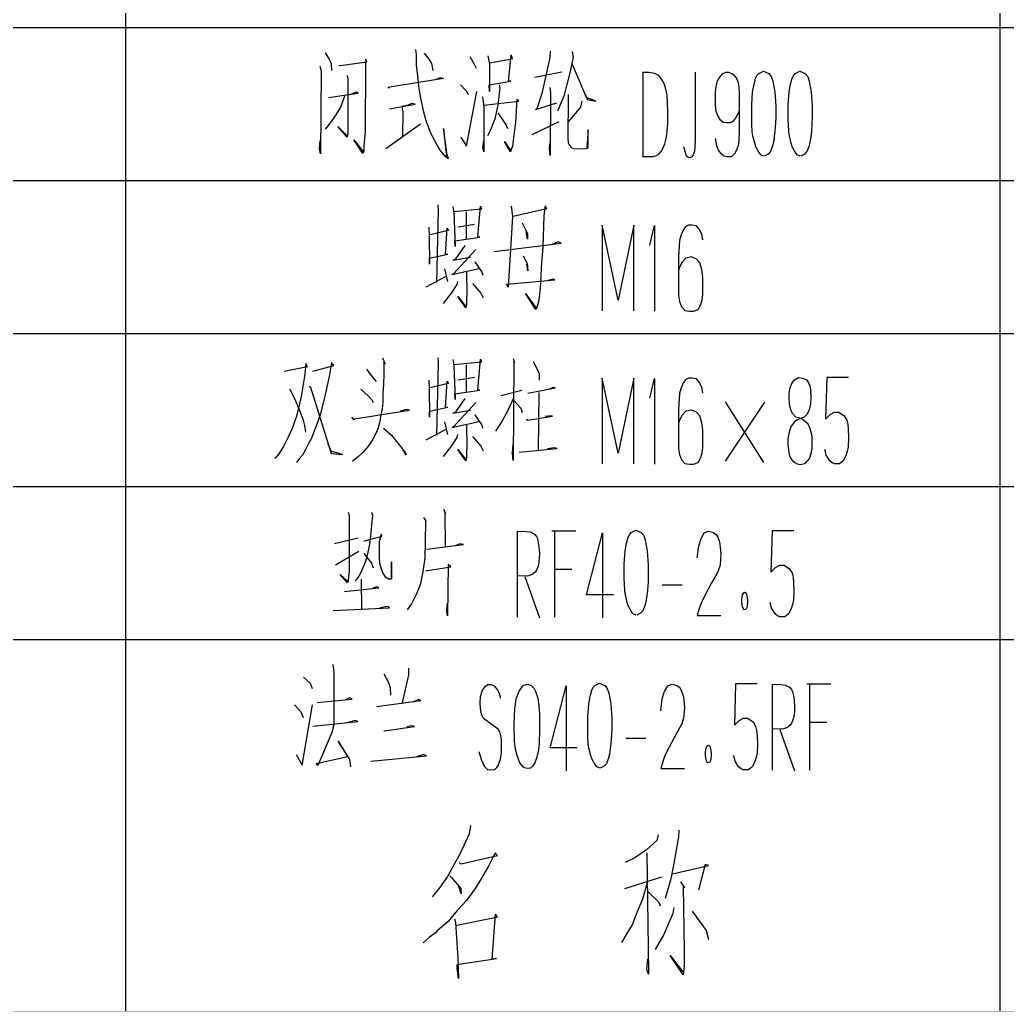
# Model space of a CAD drawing. Extents: x 0 to 8410, y 0 to 11890.
# Drawn here: x 6961.6 to 7413.1, y 700 to 1153.5 of the extents above; entities that cross this region are included whole.
import ezdxf

# ---------------------------------------------------------------- set-up
doc = ezdxf.new("R2010")
doc.units = 0
doc.header["$MEASUREMENT"] = 0
doc.layers.add('6', color=7, linetype='Continuous')
doc.layers.add('9', color=7, linetype='Continuous')

# ---------------------------------------------------------------- blocks, each defined once
blk = doc.blocks.new('BLKENT878')
at = {"layer": '9', "color": 2, "linetype": 'Continuous'}
for p, q in [((7104.74, 858.627), (7105.13, 855.098)), ((7091.27, 852.745), (7094.41, 850)), ((7105.13, 855.098), (7105.13, 830.98)), ((7128.01, 854.314), (7130.1, 850.392)), ((7139.25, 853.922), (7136.5, 840.98)), ((7139.25, 856.863), (7139.25, 853.922)), ((7094.41, 850), (7095.33, 847.647)), ((7130.1, 850.392), (7131.01, 847.843)), ((7173.23, 846.8), (7174.54, 848.6)), ((7174.54, 848.6), (7175.59, 849.4)), ((7175.59, 849.4), (7177.16, 849.4)), ((7177.16, 849.4), (7178.46, 848.8)), ((7178.46, 848.8), (7179.12, 848)), ((7189.9, 846.4), (7191.8, 849)), ((7191.8, 849), (7193.56, 849.6)), ((7193.56, 849.6), (7195.2, 849.2)), ((7195.2, 849.2), (7196.57, 847.8)), ((7204.09, 820.4), (7211.41, 848.8)), ((7211.41, 848.8), (7211.41, 810)), ((7223.1, 846.8), (7223.82, 848.2)), ((7223.82, 848.2), (7224.48, 849)), ((7224.48, 849), (7226.7, 850)), ((7226.7, 850), (7229.05, 849)), ((7229.05, 849), (7230.23, 847.6)), ((7256.44, 846.2), (7257.94, 848.8)), ((7257.94, 848.8), (7259.84, 849.6)), ((7259.84, 849.6), (7262.06, 849)), ((7262.06, 849), (7263.24, 848.2)), ((7263.24, 848.2), (7264.09, 846.8)), ((7288.92, 849.8), (7288.4, 830.8)), ((7298.86, 849.8), (7288.92, 849.8)), ((7305.85, 810.2), (7305.85, 849.6)), ((7305.85, 849.6), (7309.9, 849.4)), ((7309.9, 849.4), (7311.67, 849.2)), ((7311.67, 849.2), (7313.63, 848.2)), ((7313.63, 848.2), (7314.54, 847.2)), ((7332.45, 849.6), (7321.54, 849.6)), ((7322.78, 849.6), (7322.78, 810.2)), ((7131.01, 847.843), (7131.14, 844.51)), ((7172.12, 841), (7172.32, 844)), ((7172.32, 844), (7173.23, 846.8)), ((7179.12, 848), (7180.1, 846.8)), ((7180.1, 846.8), (7180.75, 845.4)), ((7180.75, 845.4), (7181.47, 843.2)), ((7188.59, 842.8), (7189.9, 846.4)), ((7196.57, 847.8), (7197.42, 846.2)), ((7197.42, 846.2), (7198.4, 843.2)), ((7222.19, 843.4), (7222.65, 845.2)), ((7222.65, 845.2), (7223.1, 846.8)), ((7230.23, 847.6), (7230.95, 845.4)), ((7230.95, 845.4), (7231.86, 840.6)), ((7255.39, 842.8), (7256.44, 846.2)), ((7264.09, 846.8), (7264.67, 845.2)), ((7264.67, 845.2), (7265.07, 843.6)), ((7265.07, 843.6), (7265.52, 839.2)), ((7314.54, 847.2), (7314.94, 846.2)), ((7314.94, 846.2), (7315.33, 844.4)), ((7315.33, 844.4), (7315.65, 842.4)), ((7087.22, 840.196), (7090.1, 836.863)), ((7090.75, 812.549), (7095.46, 840.196)), ((7097.55, 841.176), (7113.63, 842.745)), ((7112.45, 843.333), (7110.36, 842.353)), ((7113.63, 842.745), (7112.45, 843.333)), ((7124.87, 839.412), (7145, 842.157)), ((7143.82, 842.549), (7141.34, 841.373)), ((7145, 842.157), (7143.82, 842.549)), ((7172.25, 838.4), (7172.12, 841)), ((7187.88, 838.2), (7188.59, 842.8)), ((7198.4, 843.2), (7198.92, 839.8)), ((7198.92, 839.8), (7199.25, 836)), ((7221.34, 834.6), (7221.73, 840.4)), ((7221.73, 840.4), (7222.19, 843.4)), ((7231.86, 840.6), (7232.26, 834.2)), ((7254.74, 837.4), (7255.39, 842.8)), ((7265.52, 839.2), (7265.39, 836.8)), ((7315.65, 842.4), (7315.85, 839.4)), ((7315.85, 839.4), (7315.79, 837.4)), ((7090.1, 836.863), (7091.14, 834.314)), ((7172.71, 835.8), (7172.25, 838.4)), ((7173.69, 833.8), (7172.71, 835.8)), ((7187.68, 831.4), (7187.88, 838.2)), ((7199.25, 836), (7199.31, 828.8)), ((7221.34, 827.6), (7221.34, 834.6)), ((7265.39, 836.8), (7265.13, 834)), ((7315.65, 835.6), (7315.39, 834.2)), ((7315.79, 837.4), (7315.65, 835.6)), ((7095.59, 830.392), (7116.11, 832.549)), ((7105.13, 830.98), (7104.22, 827.451)), ((7114.8, 832.941), (7111.14, 831.961)), ((7116.11, 832.549), (7114.8, 832.941)), ((7128.4, 828.235), (7142.12, 830.196)), ((7140.82, 830.588), (7138.59, 830)), ((7142.12, 830.196), (7140.82, 830.588)), ((7180.29, 829), (7173.69, 833.8)), ((7187.81, 823.2), (7187.68, 831.4)), ((7232.26, 834.2), (7232.26, 829)), ((7263.63, 830), (7261.14, 825.6)), ((7264.35, 831.4), (7263.63, 830)), ((7265.13, 834), (7264.35, 831.4)), ((7288.4, 830.8), (7290.56, 833)), ((7290.56, 833), (7292.52, 834)), ((7292.52, 834), (7294.41, 834)), ((7294.41, 834), (7296.9, 832.4)), ((7296.9, 832.4), (7298.07, 830.4)), ((7298.07, 830.4), (7298.53, 828.6)), ((7312.91, 830), (7312.65, 829.8)), ((7313.89, 830.8), (7312.91, 830)), ((7314.54, 831.8), (7313.89, 830.8)), ((7314.94, 832.8), (7314.54, 831.8)), ((7315.39, 834.2), (7314.94, 832.8)), ((7322.78, 832.2), (7330.62, 832.2)), ((7104.22, 827.451), (7097.81, 812.353)), ((7128.01, 828.235), (7128.4, 828.235)), ((7181.08, 827.8), (7180.29, 829)), ((7181.47, 826.6), (7181.08, 827.8)), ((7181.8, 824.4), (7181.47, 826.6)), ((7199.31, 828.8), (7199.12, 822.2)), ((7221.41, 825.6), (7221.34, 827.6)), ((7221.54, 822.2), (7221.41, 825.6)), ((7232.19, 826.2), (7231.93, 822.6)), ((7232.26, 829), (7232.19, 826.2)), ((7261.14, 825.6), (7258.53, 820.8)), ((7298.53, 828.6), (7298.79, 826.2)), ((7298.79, 826.2), (7298.92, 822.2)), ((7310.43, 829), (7306.18, 829.2)), ((7309.18, 828.8), (7315.85, 810)), ((7312.65, 829.8), (7310.43, 829)), ((7111.54, 816.471), (7107.09, 823.529)), ((7107.09, 823.529), (7112.32, 815.098)), ((7181.93, 821), (7181.8, 824.4)), ((7181.8, 818), (7181.93, 821)), ((7188.27, 819.8), (7187.81, 823.2)), ((7199.12, 822.2), (7198.59, 818.6)), ((7221.86, 820.4), (7221.54, 822.2)), ((7231.93, 822.6), (7231.6, 820)), ((7247.81, 824.8), (7238.73, 824.8)), ((7275.46, 820.4), (7275.98, 821.4)), ((7275.98, 821.4), (7276.31, 821.6)), ((7276.44, 821.6), (7277.16, 821.2)), ((7277.16, 821.2), (7277.62, 819.2)), ((7298.92, 822.2), (7298.73, 818.2)), ((7087.88, 817.451), (7090.75, 812.549)), ((7097.16, 813.333), (7111.54, 816.471)), ((7122.12, 814.314), (7147.48, 816.863)), ((7146.18, 817.451), (7142.91, 816.274)), ((7147.48, 816.863), (7146.18, 817.451)), ((7171.54, 818.8), (7172.71, 814.8)), ((7181.41, 815.2), (7181.8, 818)), ((7188.99, 817), (7188.27, 819.8)), ((7190.29, 813.6), (7188.99, 817)), ((7198.59, 818.6), (7197.88, 815.8)), ((7216.44, 820.4), (7204.09, 820.4)), ((7222.65, 817), (7221.86, 820.4)), ((7223.17, 815.4), (7222.65, 817)), ((7231.21, 817.4), (7230.69, 815.4)), ((7231.6, 820), (7231.21, 817.4)), ((7256.77, 817.2), (7255.78, 814.6)), ((7258.53, 820.8), (7256.77, 817.2)), ((7275.13, 818.4), (7275.26, 819.4)), ((7275.13, 817), (7275.13, 818.4)), ((7275.46, 815), (7275.13, 817)), ((7275.26, 819.4), (7275.46, 820.4)), ((7277.75, 817.8), (7277.55, 815)), ((7277.62, 819.2), (7277.75, 817.8)), ((7288.4, 815.8), (7288.01, 817)), ((7298.73, 818.2), (7298.33, 816)), ((7097.81, 812.353), (7097.16, 813.333)), ((7112.32, 815.098), (7112.84, 811.765)), ((7172.71, 814.8), (7173.89, 812)), ((7173.89, 812), (7175.46, 810.6)), ((7179.77, 811.4), (7180.36, 812.4)), ((7180.36, 812.4), (7181.41, 815.2)), ((7191.86, 811.6), (7190.29, 813.6)), ((7196.24, 812.2), (7195.07, 811.2)), ((7197.09, 813.6), (7196.24, 812.2)), ((7197.88, 815.8), (7197.09, 813.6)), ((7224.48, 813), (7223.17, 815.4)), ((7225.46, 811.8), (7224.48, 813)), ((7226.77, 811.2), (7225.46, 811.8)), ((7228.79, 812), (7227.03, 811.2)), ((7229.9, 813.2), (7228.79, 812)), ((7230.69, 815.4), (7229.9, 813.2)), ((7255.78, 814.6), (7254.74, 811)), ((7276.05, 813.6), (7275.46, 815)), ((7276.96, 813.8), (7276.05, 813.6)), ((7277.55, 815), (7276.96, 813.8)), ((7288.73, 814.4), (7288.4, 815.8)), ((7290.3, 811.8), (7288.73, 814.4)), ((7291.47, 810.8), (7290.3, 811.8)), ((7296.44, 811.8), (7294.81, 810.4)), ((7297.75, 814), (7296.44, 811.8)), ((7298.33, 816), (7297.75, 814)), ((7175.46, 810.6), (7176.7, 810.4)), ((7176.7, 810.4), (7178.79, 810.6)), ((7178.79, 810.6), (7179.77, 811.4)), ((7193.3, 811), (7191.86, 811.6)), ((7195.07, 811.2), (7193.63, 811)), ((7254.74, 811), (7265.52, 811)), ((7292.45, 810.4), (7291.47, 810.8)), ((7294.81, 810.4), (7292.45, 810.4))]:
    blk.add_line(p, q, dxfattribs=at)
blk = doc.blocks.new('BLKENT879')
at = {"layer": '9', "color": 2, "linetype": 'Continuous'}
for p, q in [((7111.73, 928.235), (7112.12, 926.667)), ((7112.12, 926.667), (7112.12, 901.569)), ((7122.71, 925.49), (7121.93, 917.255)), ((7122.45, 928.235), (7122.84, 926.863)), ((7122.84, 926.863), (7122.71, 925.49)), ((7146.24, 925.882), (7147.42, 923.922)), ((7155.26, 929.608), (7156.31, 927.647)), ((7156.31, 927.647), (7155.91, 928.039)), ((7155.91, 928.039), (7156.04, 912.353)), ((7147.03, 924.314), (7146.89, 914.51)), ((7147.42, 923.922), (7147.03, 924.314)), ((7105.46, 913.922), (7116.31, 916.471)), ((7119.31, 915.098), (7127.29, 917.255)), ((7121.93, 917.255), (7121.27, 912.745)), ((7126.76, 918.235), (7125.98, 914.706)), ((7127.29, 917.255), (7126.76, 918.235)), ((7189.18, 880.2), (7189.18, 919.6)), ((7189.18, 919.6), (7193.23, 919.4)), ((7193.23, 919.4), (7195, 919.2)), ((7195, 919.2), (7196.96, 918.2)), ((7196.96, 918.2), (7197.88, 917.2)), ((7197.88, 917.2), (7198.27, 916.2)), ((7198.27, 916.2), (7198.66, 914.4)), ((7215.78, 919.6), (7204.87, 919.6)), ((7206.11, 919.6), (7206.11, 880.2)), ((7220.75, 890.4), (7228.07, 918.8)), ((7228.07, 918.8), (7228.07, 880)), ((7239.31, 915.2), (7239.77, 916.8)), ((7239.77, 916.8), (7240.49, 918.2)), ((7240.49, 918.2), (7241.14, 919)), ((7241.14, 919), (7243.37, 920)), ((7243.37, 920), (7245.72, 919)), ((7245.72, 919), (7246.9, 917.6)), ((7246.9, 917.6), (7247.61, 915.4)), ((7272.06, 912.8), (7273.1, 916.2)), ((7273.1, 916.2), (7274.61, 918.8)), ((7274.61, 918.8), (7276.5, 919.6)), ((7276.5, 919.6), (7278.73, 919)), ((7278.73, 919), (7279.9, 918.2)), ((7279.9, 918.2), (7280.75, 916.8)), ((7280.75, 916.8), (7281.34, 915.2)), ((7305.59, 919.8), (7305.07, 900.8)), ((7315.52, 919.8), (7305.59, 919.8)), ((7118.92, 915.098), (7119.31, 915.098)), ((7121.27, 912.745), (7120.75, 910)), ((7125.98, 914.706), (7125.85, 911.373)), ((7146.89, 914.51), (7146.76, 907.451)), ((7147.68, 911.373), (7164.41, 913.529)), ((7162.84, 913.726), (7160.62, 912.941)), ((7164.41, 913.529), (7162.84, 913.726)), ((7198.66, 914.4), (7198.99, 912.4)), ((7198.99, 912.4), (7199.18, 909.4)), ((7238.4, 910.4), (7238.86, 913.4)), ((7238.86, 913.4), (7239.31, 915.2)), ((7247.61, 915.4), (7248.53, 910.6)), ((7271.41, 907.4), (7272.06, 912.8)), ((7281.34, 915.2), (7281.73, 913.6)), ((7281.73, 913.6), (7282.19, 909.2)), ((7105.98, 904.118), (7116.57, 910.392)), ((7118.92, 909.412), (7122.45, 904.902)), ((7120.1, 907.059), (7118.92, 903.922)), ((7120.75, 910), (7120.1, 907.059)), ((7125.85, 911.373), (7125.85, 907.451)), ((7125.85, 907.451), (7126.11, 904.902)), ((7146.76, 907.451), (7145.85, 901.176)), ((7199.12, 907.4), (7198.99, 905.6)), ((7199.18, 909.4), (7199.12, 907.4)), ((7238.01, 904.6), (7238.4, 910.4)), ((7248.53, 910.6), (7248.92, 904.2)), ((7282.19, 909.2), (7282.06, 906.8)), ((7118.92, 903.922), (7117.74, 900.98)), ((7122.45, 904.902), (7123.23, 902.745)), ((7126.11, 904.902), (7126.76, 902.353)), ((7131.47, 905.49), (7131.34, 897.843)), ((7131.73, 897.843), (7131.47, 905.49)), ((7147.16, 901.373), (7158.66, 903.333)), ((7157.48, 904.314), (7157.22, 880.784)), ((7158.66, 903.333), (7157.48, 904.314)), ((7198.27, 902.8), (7197.88, 901.8)), ((7198.72, 904.2), (7198.27, 902.8)), ((7198.99, 905.6), (7198.72, 904.2)), ((7238.01, 897.6), (7238.01, 904.6)), ((7248.92, 904.2), (7248.92, 899)), ((7281.8, 904), (7281.01, 901.4)), ((7282.06, 906.8), (7281.8, 904)), ((7305.07, 900.8), (7307.22, 903)), ((7307.22, 903), (7309.18, 904)), ((7309.18, 904), (7311.08, 904)), ((7311.08, 904), (7313.56, 902.4)), ((7111.47, 895.882), (7108.07, 899.804)), ((7108.07, 899.804), (7111.47, 896.667)), ((7111.86, 898.824), (7111.73, 896.863)), ((7112.12, 901.569), (7111.86, 898.824)), ((7116.57, 899.02), (7115.65, 897.647)), ((7117.74, 900.98), (7116.57, 899.02)), ((7126.76, 902.353), (7127.55, 900.392)), ((7127.55, 900.392), (7128.72, 898.627)), ((7128.72, 898.627), (7130.16, 897.843)), ((7145.85, 901.176), (7144.67, 895.098)), ((7193.76, 899), (7189.51, 899.2)), ((7192.52, 898.8), (7199.18, 880)), ((7195.98, 899.8), (7193.76, 899)), ((7196.24, 900), (7195.98, 899.8)), ((7197.22, 900.8), (7196.24, 900)), ((7197.88, 901.8), (7197.22, 900.8)), ((7206.11, 902.2), (7213.95, 902.2)), ((7248.92, 899), (7248.86, 896.2)), ((7280.29, 900), (7277.81, 895.6)), ((7281.01, 901.4), (7280.29, 900)), ((7313.56, 902.4), (7314.74, 900.4)), ((7314.74, 900.4), (7315.2, 898.6)), ((7315.2, 898.6), (7315.46, 896.2)), ((7110.03, 891.961), (7125.72, 893.726)), ((7111.73, 896.863), (7111.47, 895.882)), ((7115.65, 897.647), (7115, 896.863)), ((7117.74, 897.647), (7117.88, 883.529)), ((7124.67, 894.118), (7122.97, 893.529)), ((7125.72, 893.726), (7124.67, 894.118)), ((7130.16, 897.843), (7131.73, 897.843)), ((7144.67, 895.098), (7142.84, 890.588)), ((7238.07, 895.6), (7238.01, 897.6)), ((7238.2, 892.2), (7238.07, 895.6)), ((7248.86, 896.2), (7248.59, 892.6)), ((7264.48, 894.8), (7255.39, 894.8)), ((7277.81, 895.6), (7275.2, 890.8)), ((7315.46, 896.2), (7315.59, 892.2)), ((7142.84, 890.588), (7140.75, 886.274)), ((7233.1, 890.4), (7220.75, 890.4)), ((7238.53, 890.4), (7238.2, 892.2)), ((7239.31, 887), (7238.53, 890.4)), ((7248.27, 890), (7247.88, 887.4)), ((7248.59, 892.6), (7248.27, 890)), ((7275.2, 890.8), (7273.43, 887.2)), ((7291.8, 888.4), (7291.93, 889.4)), ((7291.93, 889.4), (7292.12, 890.4)), ((7292.12, 890.4), (7292.65, 891.4)), ((7292.65, 891.4), (7292.97, 891.6)), ((7293.11, 891.6), (7293.82, 891.2)), ((7293.82, 891.2), (7294.28, 889.2)), ((7294.28, 889.2), (7294.41, 887.8)), ((7315.59, 892.2), (7315.39, 888.2)), ((7104.93, 883.333), (7130.56, 884.51)), ((7129.64, 885.098), (7126.24, 884.51)), ((7130.56, 884.51), (7129.64, 885.098)), ((7140.75, 886.274), (7138.66, 883.529)), ((7156.83, 883.137), (7157.22, 886.667)), ((7239.84, 885.4), (7239.31, 887)), ((7241.14, 883), (7239.84, 885.4)), ((7247.35, 885.4), (7246.57, 883.2)), ((7247.88, 887.4), (7247.35, 885.4)), ((7272.45, 884.6), (7271.41, 881)), ((7273.43, 887.2), (7272.45, 884.6)), ((7291.8, 887), (7291.8, 888.4)), ((7292.12, 885), (7291.8, 887)), ((7292.71, 883.6), (7292.12, 885)), ((7294.22, 885), (7293.63, 883.8)), ((7294.41, 887.8), (7294.22, 885)), ((7305.07, 885.8), (7304.67, 887)), ((7305.39, 884.4), (7305.07, 885.8)), ((7306.96, 881.8), (7305.39, 884.4)), ((7315, 886), (7314.41, 884)), ((7315.39, 888.2), (7315, 886)), ((7157.22, 880.784), (7156.83, 883.137)), ((7242.12, 881.8), (7241.14, 883)), ((7243.43, 881.2), (7242.12, 881.8)), ((7245.46, 882), (7243.69, 881.2)), ((7246.57, 883.2), (7245.46, 882)), ((7271.41, 881), (7282.19, 881)), ((7293.63, 883.8), (7292.71, 883.6)), ((7308.14, 880.8), (7306.96, 881.8)), ((7309.12, 880.4), (7308.14, 880.8)), ((7311.47, 880.4), (7309.12, 880.4)), ((7313.11, 881.8), (7311.47, 880.4)), ((7314.41, 884), (7313.11, 881.8))]:
    blk.add_line(p, q, dxfattribs=at)
blk = doc.blocks.new('BLKENT880')
at = {"layer": '9', "color": 2, "linetype": 'Continuous'}
for p, q in [((7127.39, 998.824), (7128.69, 996.078)), ((7152.74, 998.824), (7152.87, 996.471)), ((7159.67, 998.039), (7160.06, 995.294)), ((7171.04, 984.118), (7172.22, 998.235)), ((7172.22, 998.235), (7172.74, 996.863)), ((7187.12, 998.627), (7187.78, 996.667)), ((7082.42, 992.745), (7093.14, 994.902)), ((7092.35, 996.274), (7091.96, 991.373)), ((7093.14, 994.902), (7092.35, 996.274)), ((7095.49, 992.745), (7105.16, 995.294)), ((7104.12, 996.667), (7103.07, 990.392)), ((7105.16, 995.294), (7104.12, 996.667)), ((7120.06, 993.726), (7120.59, 993.137)), ((7128.69, 996.078), (7128.04, 996.863)), ((7128.04, 996.863), (7128.04, 991.373)), ((7152.87, 996.471), (7152.09, 963.333)), ((7172.74, 996.863), (7160.06, 995.686)), ((7160.06, 995.294), (7160.72, 979.804)), ((7165.69, 995.686), (7165.69, 983.137)), ((7187.52, 997.255), (7187.25, 951.961)), ((7187.78, 996.667), (7187.52, 997.255)), ((7196.27, 997.255), (7197.97, 993.922)), ((7197.97, 993.922), (7199.02, 991.569)), ((7091.96, 991.373), (7090.91, 984.902)), ((7103.07, 990.392), (7102.16, 986.274)), ((7120.59, 993.137), (7122.68, 990.196)), ((7122.68, 990.196), (7124.51, 988.039)), ((7128.04, 991.373), (7127.91, 986.667)), ((7162.03, 988.824), (7169.48, 990)), ((7199.02, 991.569), (7199.02, 988.627)), ((7235.16, 955.2), (7227.97, 989.6)), ((7227.97, 989.6), (7227.97, 950.4)), ((7242.35, 989.6), (7235.16, 955.2)), ((7242.35, 950.4), (7242.35, 989.6)), ((7249.67, 980.4), (7251.89, 989.4)), ((7251.89, 989.4), (7251.89, 950.2)), ((7266.14, 989), (7265.1, 987.6)), ((7267.39, 989.6), (7266.14, 989)), ((7269.02, 989.6), (7267.39, 989.6)), ((7270.98, 989.2), (7269.02, 989.6)), ((7272.29, 987.8), (7270.98, 989.2)), ((7314.71, 987.2), (7315.88, 988.8)), ((7315.88, 988.8), (7317.71, 989.8)), ((7317.71, 989.8), (7319.67, 989.6)), ((7319.67, 989.6), (7321.31, 988.8)), ((7321.31, 988.8), (7322.09, 987.8)), ((7330.59, 989.8), (7330.06, 970.8)), ((7340.52, 989.8), (7330.59, 989.8)), ((7084.9, 984.706), (7087.12, 980.196)), ((7090.91, 984.902), (7090.26, 981.176)), ((7093.92, 985.882), (7094.57, 985.49)), ((7094.57, 985.49), (7103.99, 955.098)), ((7102.16, 986.274), (7101.24, 981.961)), ((7117.58, 984.51), (7120.98, 981.373)), ((7127.91, 986.667), (7127.65, 982.745)), ((7148.56, 988.627), (7148.82, 984.706)), ((7148.82, 984.706), (7148.95, 971.765)), ((7157.58, 987.059), (7149.08, 985.098)), ((7156.27, 976.078), (7157.06, 988.235)), ((7157.06, 988.235), (7157.58, 987.059)), ((7193.92, 982.745), (7206.34, 985.098)), ((7205.55, 985.294), (7203.72, 984.51)), ((7206.34, 985.098), (7205.55, 985.294)), ((7264.05, 985.2), (7263.33, 982.6)), ((7265.1, 987.6), (7264.05, 985.2)), ((7273.46, 985.4), (7272.29, 987.8)), ((7273.92, 982.8), (7273.46, 985.4)), ((7313.46, 982.2), (7313.79, 984.8)), ((7313.79, 984.8), (7314.71, 987.2)), ((7322.09, 987.8), (7322.81, 986)), ((7322.81, 986), (7323.14, 984.6)), ((7323.14, 984.6), (7323.33, 980.4)), ((7087.12, 980.196), (7089.61, 974.51)), ((7090.26, 981.176), (7089.35, 977.059)), ((7101.24, 981.961), (7100.2, 977.647)), ((7120.98, 981.373), (7122.55, 979.608)), ((7122.55, 979.608), (7123.2, 978.431)), ((7127.65, 982.745), (7127.52, 978.627)), ((7160.46, 982.353), (7171.96, 984.118)), ((7160.72, 979.804), (7160.46, 982.353)), ((7165.03, 980.196), (7160.46, 973.726)), ((7171.96, 984.118), (7171.04, 984.118)), ((7181.5, 981.569), (7191.18, 984.118)), ((7187.38, 980.392), (7184.64, 974.51)), ((7198.89, 982.941), (7198.63, 956.667)), ((7263.14, 980), (7262.74, 975.2)), ((7263.33, 982.6), (7263.14, 980)), ((7313.46, 980.8), (7313.46, 982.2)), ((7313.59, 977.6), (7313.46, 980.8)), ((7323.33, 980.4), (7323.14, 977.6)), ((7089.35, 977.059), (7087.91, 971.765)), ((7100.2, 977.647), (7099.28, 973.922)), ((7127.25, 975.49), (7126.73, 972.745)), ((7127.52, 978.627), (7127.25, 975.49)), ((7138.23, 975.294), (7135.49, 974.51)), ((7139.8, 974.902), (7138.23, 975.294)), ((7148.95, 974.51), (7157.32, 976.274)), ((7157.32, 976.274), (7156.27, 976.078)), ((7170.13, 978.431), (7159.93, 967.255)), ((7187.65, 979.216), (7190.65, 975.882)), ((7190.65, 975.882), (7191.31, 973.922)), ((7262.74, 975.2), (7262.74, 960.8)), ((7301.9, 951), (7284.25, 978.8)), ((7284.25, 951.6), (7302.29, 978.6)), ((7314.12, 975), (7313.59, 977.6)), ((7323.14, 977.6), (7322.55, 975)), ((7087.91, 971.765), (7086.08, 966.471)), ((7089.61, 974.51), (7091.18, 970.392)), ((7099.28, 973.922), (7097.84, 969.804)), ((7113.27, 971.765), (7114.18, 970.588)), ((7114.18, 970.588), (7114.57, 970.98)), ((7114.57, 970.98), (7139.8, 974.902)), ((7126.73, 972.745), (7126.21, 969.804)), ((7148.95, 971.765), (7148.95, 974.51)), ((7159.54, 973.529), (7167.65, 974.902)), ((7160.46, 973.726), (7159.54, 973.529)), ((7169.61, 972.745), (7172.74, 968.431)), ((7184.64, 974.51), (7182.16, 970)), ((7193.14, 970.784), (7193.92, 970.392)), ((7193.92, 970.392), (7205.16, 972.157)), ((7204.51, 972.353), (7201.89, 971.961)), ((7205.16, 972.157), (7204.51, 972.353)), ((7264.44, 972.6), (7263.33, 970.4)), ((7266.14, 974.4), (7264.44, 972.6)), ((7268.76, 975), (7266.14, 974.4)), ((7271.11, 974), (7268.76, 975)), ((7272.55, 972.4), (7271.11, 974)), ((7273.53, 969.2), (7272.55, 972.4)), ((7315.03, 973.2), (7314.12, 975)), ((7316.54, 971.8), (7315.03, 973.2)), ((7318.23, 971.2), (7316.54, 971.8)), ((7319.35, 971.4), (7316.93, 970.4)), ((7320.91, 969.6), (7318.69, 971.2)), ((7320.26, 971.8), (7319.35, 971.4)), ((7321.5, 973), (7320.26, 971.8)), ((7322.55, 975), (7321.5, 973)), ((7330.06, 970.8), (7332.22, 973)), ((7332.22, 973), (7334.18, 974)), ((7334.18, 974), (7336.08, 974)), ((7336.08, 974), (7338.56, 972.4)), ((7338.56, 972.4), (7339.74, 970.4)), ((7086.08, 966.471), (7084.25, 962.549)), ((7091.18, 970.392), (7091.83, 967.843)), ((7091.83, 967.843), (7092.22, 964.902)), ((7096.67, 966.471), (7094.97, 962.157)), ((7097.84, 969.804), (7096.67, 966.471)), ((7125.42, 966.863), (7124.38, 964.314)), ((7126.21, 969.804), (7125.42, 966.863)), ((7127.91, 966.667), (7131.57, 963.529)), ((7147.38, 961.373), (7156.54, 966.274)), ((7155.75, 969.608), (7157.19, 963.726)), ((7159.15, 967.059), (7171.57, 969.804)), ((7159.93, 967.255), (7159.15, 967.059)), ((7165.82, 968.039), (7165.95, 958.235)), ((7172.74, 968.431), (7173.27, 966.667)), ((7182.16, 970), (7179.15, 965.294)), ((7263.33, 970.4), (7262.88, 968.8)), ((7273.92, 966), (7273.53, 969.2)), ((7273.92, 960.6), (7273.92, 966)), ((7314.12, 967.4), (7313.4, 964.8)), ((7315.03, 968.6), (7314.12, 967.4)), ((7315.69, 969.4), (7315.03, 968.6)), ((7316.93, 970.4), (7315.69, 969.4)), ((7322.09, 968.6), (7320.91, 969.6)), ((7322.88, 966.8), (7322.09, 968.6)), ((7323.79, 964), (7322.88, 966.8)), ((7339.74, 970.4), (7340.2, 968.6)), ((7340.2, 968.6), (7340.46, 966.2)), ((7340.46, 966.2), (7340.59, 962.2)), ((7084.25, 962.549), (7082.16, 958.235)), ((7094.97, 962.157), (7093.4, 959.412)), ((7123.2, 961.961), (7121.76, 959.608)), ((7124.38, 964.314), (7123.2, 961.961)), ((7131.57, 963.529), (7134.44, 959.804)), ((7161.37, 962.353), (7158.89, 958.431)), ((7161.76, 963.726), (7161.37, 962.353)), ((7168.56, 962.941), (7172.35, 958.431)), ((7313.07, 963.4), (7312.88, 961.8)), ((7312.88, 961.8), (7312.88, 960)), ((7313.4, 964.8), (7313.07, 963.4)), ((7323.92, 962.2), (7323.79, 964)), ((7323.92, 959.6), (7323.92, 962.2)), ((7340.59, 962.2), (7340.39, 958.2)), ((7082.16, 958.235), (7080.06, 954.902)), ((7093.4, 959.412), (7092.09, 956.667)), ((7104.12, 956.078), (7102.55, 959.412)), ((7120.2, 957.647), (7118.37, 955.49)), ((7121.76, 959.608), (7120.2, 957.647)), ((7134.44, 959.804), (7136.4, 957.451)), ((7136.4, 957.451), (7137.84, 955.882)), ((7158.89, 958.431), (7155.23, 953.726)), ((7165.95, 958.235), (7165.82, 955.686)), ((7172.35, 958.431), (7173.53, 956.274)), ((7186.86, 955.294), (7187.25, 959.216)), ((7190, 955.686), (7207.25, 957.451)), ((7205.95, 957.647), (7202.94, 957.255)), ((7207.25, 957.451), (7205.95, 957.647)), ((7262.74, 960.8), (7262.88, 957.4)), ((7262.88, 957.4), (7263.27, 954.6)), ((7273.59, 955.4), (7273.92, 957.8)), ((7273.92, 957.8), (7273.92, 960.6)), ((7312.88, 960), (7312.94, 957.8)), ((7312.94, 957.8), (7313.2, 955.6)), ((7323.53, 955.2), (7323.92, 957.2)), ((7323.92, 957.2), (7323.92, 959.6)), ((7330.06, 955.8), (7329.67, 957)), ((7340.39, 958.2), (7340, 956)), ((7080.06, 954.902), (7078.23, 952.745)), ((7089.22, 952.549), (7088.04, 950.98)), ((7090.78, 954.314), (7089.22, 952.549)), ((7092.09, 956.667), (7090.78, 954.314)), ((7103.99, 955.098), (7109.35, 954.706)), ((7109.35, 954.706), (7104.12, 956.078)), ((7116.4, 953.726), (7114.84, 952.353)), ((7118.37, 955.49), (7116.4, 953.726)), ((7138.23, 954.51), (7136.67, 956.863)), ((7137.84, 955.882), (7138.23, 954.51)), ((7165.55, 951.765), (7161.89, 956.863)), ((7161.89, 956.863), (7165.42, 952.549)), ((7165.82, 953.333), (7165.55, 951.765)), ((7165.82, 955.686), (7165.82, 953.333)), ((7187.25, 951.961), (7186.86, 955.294)), ((7263.27, 954.6), (7264.12, 952.2)), ((7271.76, 951), (7273.01, 953.2)), ((7273.01, 953.2), (7273.59, 955.4)), ((7313.2, 955.6), (7313.59, 954.2)), ((7313.59, 954.2), (7314.05, 953)), ((7314.05, 953), (7314.84, 952)), ((7322.09, 952), (7322.74, 952.8)), ((7322.74, 952.8), (7323.07, 953.6)), ((7323.07, 953.6), (7323.53, 955.2)), ((7330.39, 954.4), (7330.06, 955.8)), ((7331.96, 951.8), (7330.39, 954.4)), ((7339.41, 954), (7338.1, 951.8)), ((7340, 956), (7339.41, 954)), ((7114.84, 952.353), (7113.66, 951.569)), ((7264.12, 952.2), (7265.69, 950.6)), ((7265.69, 950.6), (7267.91, 950.2)), ((7267.91, 950.2), (7269.67, 950.2)), ((7269.67, 950.2), (7271.76, 951)), ((7314.84, 952), (7315.95, 951)), ((7315.95, 951), (7317.06, 950.4)), ((7317.06, 950.4), (7318.56, 950)), ((7318.56, 950), (7320.39, 950.6)), ((7320.39, 950.6), (7321.11, 950.8)), ((7321.11, 950.8), (7322.09, 952)), ((7333.14, 950.8), (7331.96, 951.8)), ((7334.12, 950.4), (7333.14, 950.8)), ((7336.47, 950.4), (7334.12, 950.4)), ((7338.1, 951.8), (7336.47, 950.4))]:
    blk.add_line(p, q, dxfattribs=at)
blk = doc.blocks.new('BLKENT881')
at = {"layer": '9', "color": 2, "linetype": 'Continuous'}
for p, q in [((7152.87, 1066.47), (7152.09, 1033.33)), ((7152.74, 1068.82), (7152.87, 1066.47)), ((7159.67, 1068.04), (7160.06, 1065.29)), ((7172.74, 1066.86), (7160.06, 1065.69)), ((7171.04, 1054.12), (7172.22, 1068.24)), ((7172.22, 1068.24), (7172.74, 1066.86)), ((7186.21, 1068.24), (7186.86, 1063.53)), ((7187.12, 1063.73), (7202.55, 1067.25)), ((7201.76, 1068.43), (7201.24, 1063.92)), ((7202.55, 1067.25), (7201.76, 1068.43)), ((7160.06, 1065.29), (7160.72, 1049.8)), ((7165.69, 1065.69), (7165.69, 1053.14)), ((7186.86, 1063.53), (7184.9, 1031.18)), ((7201.24, 1063.92), (7200.72, 1049.61)), ((7148.56, 1058.63), (7148.82, 1054.71)), ((7157.58, 1057.06), (7149.08, 1055.1)), ((7156.27, 1046.08), (7157.06, 1058.24)), ((7157.06, 1058.24), (7157.58, 1057.06)), ((7162.03, 1058.82), (7169.48, 1060)), ((7191.31, 1060.59), (7193.79, 1055.69)), ((7235.16, 1025.2), (7227.97, 1059.6)), ((7227.97, 1059.6), (7227.97, 1020.4)), ((7242.35, 1059.6), (7235.16, 1025.2)), ((7242.35, 1020.4), (7242.35, 1059.6)), ((7249.67, 1050.4), (7251.89, 1059.4)), ((7251.89, 1059.4), (7251.89, 1020.2)), ((7265.1, 1057.6), (7264.05, 1055.2)), ((7266.14, 1059), (7265.1, 1057.6)), ((7267.39, 1059.6), (7266.14, 1059)), ((7269.02, 1059.6), (7267.39, 1059.6)), ((7270.98, 1059.2), (7269.02, 1059.6)), ((7272.29, 1057.8), (7270.98, 1059.2)), ((7273.46, 1055.4), (7272.29, 1057.8)), ((7148.82, 1054.71), (7148.95, 1041.76)), ((7160.46, 1052.35), (7171.96, 1054.12)), ((7160.72, 1049.8), (7160.46, 1052.35)), ((7171.96, 1054.12), (7171.04, 1054.12)), ((7193.79, 1053.14), (7193.14, 1056.67)), ((7193.79, 1055.69), (7193.79, 1053.14)), ((7263.33, 1052.6), (7263.14, 1050)), ((7264.05, 1055.2), (7263.33, 1052.6)), ((7273.92, 1052.8), (7273.46, 1055.4)), ((7170.13, 1048.43), (7159.93, 1037.25)), ((7165.03, 1050.2), (7160.46, 1043.73)), ((7178.5, 1047.45), (7209.08, 1051.37)), ((7200.72, 1049.61), (7200.06, 1040.2)), ((7207.78, 1051.96), (7205.03, 1050.78)), ((7209.08, 1051.37), (7207.78, 1051.96)), ((7263.14, 1050), (7262.74, 1045.2)), ((7148.95, 1044.51), (7157.32, 1046.27)), ((7148.95, 1041.76), (7148.95, 1044.51)), ((7157.32, 1046.27), (7156.27, 1046.08)), ((7159.54, 1043.53), (7167.65, 1044.9)), ((7160.46, 1043.73), (7159.54, 1043.53)), ((7191.7, 1045.49), (7193.53, 1041.96)), ((7262.74, 1045.2), (7262.74, 1030.8)), ((7266.14, 1044.4), (7264.44, 1042.6)), ((7268.76, 1045), (7266.14, 1044.4)), ((7271.11, 1044), (7268.76, 1045)), ((7272.55, 1042.4), (7271.11, 1044)), ((7155.75, 1039.61), (7157.19, 1033.73)), ((7159.15, 1037.06), (7171.57, 1039.8)), ((7169.61, 1042.75), (7172.74, 1038.43)), ((7193.92, 1038.63), (7193.4, 1041.76)), ((7193.53, 1041.96), (7193.92, 1038.63)), ((7200.06, 1039.8), (7199.54, 1030.39)), ((7200.06, 1040.2), (7200.06, 1039.8)), ((7263.33, 1040.4), (7262.88, 1038.8)), ((7264.44, 1042.6), (7263.33, 1040.4)), ((7273.53, 1039.2), (7272.55, 1042.4)), ((7273.92, 1036), (7273.53, 1039.2)), ((7147.38, 1031.37), (7156.54, 1036.27)), ((7159.93, 1037.25), (7159.15, 1037.06)), ((7165.82, 1038.04), (7165.95, 1028.24)), ((7172.74, 1038.43), (7173.27, 1036.67)), ((7184.12, 1032.55), (7206.21, 1034.51)), ((7205.55, 1034.9), (7203.07, 1034.31)), ((7206.21, 1034.51), (7205.55, 1034.9)), ((7273.92, 1030.6), (7273.92, 1036)), ((7161.37, 1032.35), (7158.89, 1028.43)), ((7161.76, 1033.73), (7161.37, 1032.35)), ((7168.56, 1032.94), (7172.35, 1028.43)), ((7184.9, 1031.18), (7184.12, 1032.55)), ((7199.54, 1030.39), (7198.76, 1024.51)), ((7262.74, 1030.8), (7262.88, 1027.4)), ((7273.92, 1027.8), (7273.92, 1030.6)), ((7158.89, 1028.43), (7155.23, 1023.73)), ((7165.55, 1021.76), (7161.89, 1026.86)), ((7161.89, 1026.86), (7165.42, 1022.55)), ((7165.95, 1028.24), (7165.82, 1025.69)), ((7165.82, 1025.69), (7165.82, 1023.33)), ((7172.35, 1028.43), (7173.53, 1026.27)), ((7197.58, 1020.98), (7192.87, 1028.24)), ((7192.87, 1028.24), (7197.71, 1021.57)), ((7262.88, 1027.4), (7263.27, 1024.6)), ((7273.01, 1023.2), (7273.59, 1025.4)), ((7273.59, 1025.4), (7273.92, 1027.8)), ((7165.82, 1023.33), (7165.55, 1021.76)), ((7197.97, 1021.96), (7197.58, 1020.98)), ((7198.76, 1024.51), (7197.97, 1021.96)), ((7263.27, 1024.6), (7264.12, 1022.2)), ((7264.12, 1022.2), (7265.69, 1020.6)), ((7265.69, 1020.6), (7267.91, 1020.2)), ((7269.67, 1020.2), (7271.76, 1021)), ((7271.76, 1021), (7273.01, 1023.2)), ((7267.91, 1020.2), (7269.67, 1020.2))]:
    blk.add_line(p, q, dxfattribs=at)
blk = doc.blocks.new('BLKENT882')
at = {"layer": '9', "color": 2, "linetype": 'Continuous'}
for p, q in [((7101.18, 1138.43), (7103.01, 1135.49)), ((7142.48, 1140), (7142.87, 1137.65)), ((7204.05, 1139.22), (7203.92, 1136.27)), ((7214.12, 1139.02), (7214.64, 1136.47)), ((7103.01, 1135.49), (7103.92, 1133.53)), ((7108.23, 1132.55), (7120.26, 1134.31)), ((7119.74, 1135.49), (7119.61, 1132.55)), ((7120.26, 1134.31), (7119.74, 1135.49)), ((7142.87, 1137.65), (7142.87, 1132.94)), ((7146.54, 1138.24), (7148.63, 1135.49)), ((7148.63, 1135.49), (7149.8, 1133.53)), ((7167.32, 1136.67), (7169.41, 1133.14)), ((7175.55, 1137.06), (7176.34, 1133.14)), ((7186.8, 1135.49), (7176.34, 1133.73)), ((7185.1, 1125.49), (7186.27, 1137.45)), ((7186.27, 1137.45), (7186.8, 1135.49)), ((7203.92, 1136.27), (7200.26, 1119.8)), ((7214.64, 1136.47), (7213.33, 1129.8)), ((7098.82, 1132.35), (7099.35, 1130.2)), ((7099.35, 1130.2), (7099.08, 1092.16)), ((7103.92, 1133.53), (7104.05, 1130.39)), ((7107.45, 1132.75), (7108.23, 1132.55)), ((7119.61, 1132.55), (7119.48, 1102.35)), ((7142.87, 1132.94), (7143.4, 1127.65)), ((7149.8, 1133.53), (7150.46, 1130.39)), ((7169.41, 1133.14), (7170.33, 1131.37)), ((7176.34, 1133.14), (7176.34, 1127.65)), ((7209.41, 1129.61), (7197.12, 1127.06)), ((7213.33, 1129.8), (7211.76, 1123.92)), ((7214.12, 1133.14), (7221.04, 1117.06)), ((7249.28, 1129.4), (7246.4, 1129.4)), ((7246.53, 1129.4), (7246.53, 1091)), ((7251.96, 1129), (7249.28, 1129.4)), ((7270.39, 1129.6), (7270.39, 1099)), ((7283.07, 1129), (7284.57, 1129.6)), ((7284.57, 1129.6), (7285.75, 1129.6)), ((7285.75, 1129.6), (7287.25, 1129)), ((7299.48, 1129), (7301.7, 1130)), ((7301.7, 1130), (7304.05, 1129)), ((7316.14, 1129), (7318.37, 1130)), ((7318.37, 1130), (7320.72, 1129)), ((7111.24, 1128.04), (7111.5, 1126.47)), ((7111.5, 1126.47), (7111.5, 1101.76)), ((7155.29, 1126.67), (7129.93, 1122.55)), ((7143.4, 1127.65), (7144.05, 1122.16)), ((7152.03, 1126.27), (7153.59, 1127.06)), ((7153.59, 1127.06), (7155.29, 1126.67)), ((7176.21, 1123.73), (7186.14, 1125.49)), ((7176.34, 1127.65), (7176.34, 1120.78)), ((7186.14, 1125.49), (7185.1, 1125.49)), ((7253.79, 1128), (7251.96, 1129)), ((7254.7, 1126.8), (7253.79, 1128)), ((7255.88, 1125), (7254.7, 1126.8)), ((7256.67, 1123), (7255.88, 1125)), ((7280, 1123), (7280.72, 1125.6)), ((7280.72, 1125.6), (7281.96, 1127.8)), ((7281.96, 1127.8), (7283.07, 1129)), ((7287.25, 1129), (7288.1, 1128.4)), ((7288.1, 1128.4), (7288.56, 1127.8)), ((7288.56, 1127.8), (7289.35, 1126.6)), ((7289.35, 1126.6), (7290.06, 1124.8)), ((7290.06, 1124.8), (7290.46, 1122.6)), ((7297.19, 1123.4), (7297.65, 1125.2)), ((7297.65, 1125.2), (7298.1, 1126.8)), ((7298.1, 1126.8), (7298.82, 1128.2)), ((7298.82, 1128.2), (7299.48, 1129)), ((7304.05, 1129), (7305.23, 1127.6)), ((7305.23, 1127.6), (7305.95, 1125.4)), ((7305.95, 1125.4), (7306.86, 1120.6)), ((7313.86, 1123.4), (7314.31, 1125.2)), ((7314.31, 1125.2), (7314.77, 1126.8)), ((7314.77, 1126.8), (7315.49, 1128.2)), ((7315.49, 1128.2), (7316.14, 1129)), ((7320.72, 1129), (7321.89, 1127.6)), ((7321.89, 1127.6), (7322.61, 1125.4)), ((7322.61, 1125.4), (7323.53, 1120.6)), ((7115.55, 1120.39), (7112.81, 1119.41)), ((7116.34, 1120), (7115.55, 1120.39)), ((7129.93, 1122.55), (7130.59, 1122.55)), ((7144.05, 1122.16), (7144.97, 1116.86)), ((7163.14, 1123.73), (7165.75, 1120.98)), ((7165.75, 1120.98), (7166.67, 1119.41)), ((7165.88, 1095.69), (7170.59, 1120.78)), ((7176.34, 1120.78), (7176.21, 1123.73)), ((7181.04, 1122.35), (7180.13, 1114.51)), ((7180.78, 1123.73), (7181.04, 1122.35)), ((7203.92, 1122.55), (7204.31, 1120)), ((7211.76, 1123.92), (7210.33, 1118.63)), ((7221.04, 1117.84), (7219.35, 1121.18)), ((7257.58, 1119), (7256.67, 1123)), ((7279.8, 1120.4), (7280, 1123)), ((7279.8, 1117.6), (7279.8, 1120.4)), ((7290.46, 1122.6), (7290.52, 1120.4)), ((7290.52, 1120.4), (7290.52, 1111.2)), ((7296.34, 1114.6), (7296.73, 1120.4)), ((7296.73, 1120.4), (7297.19, 1123.4)), ((7306.86, 1120.6), (7307.25, 1114.2)), ((7313.01, 1114.6), (7313.4, 1120.4)), ((7313.4, 1120.4), (7313.86, 1123.4)), ((7323.53, 1120.6), (7323.92, 1114.2)), ((7102.74, 1118.04), (7116.34, 1120)), ((7110.06, 1118.63), (7108.23, 1113.53)), ((7144.97, 1116.86), (7146.01, 1111.96)), ((7173.2, 1118.24), (7173.72, 1113.92)), ((7173.72, 1114.51), (7189.8, 1116.27)), ((7188.89, 1117.25), (7188.23, 1106.47)), ((7189.8, 1116.27), (7188.89, 1117.25)), ((7200.26, 1119.8), (7198.04, 1112.75)), ((7204.31, 1120), (7204.18, 1091.37)), ((7210.33, 1118.63), (7207.45, 1111.76)), ((7212.42, 1117.84), (7212.16, 1099.22)), ((7212.42, 1119.41), (7212.42, 1117.84)), ((7218.56, 1116.27), (7218.04, 1113.53)), ((7224.97, 1116.27), (7221.04, 1117.84)), ((7221.04, 1117.06), (7224.97, 1116.27)), ((7257.84, 1115.6), (7257.58, 1119)), ((7279.8, 1114.4), (7279.8, 1117.6)), ((7108.23, 1113.53), (7106.14, 1110)), ((7130.59, 1112.75), (7142.35, 1114.9)), ((7138.56, 1114.31), (7136.21, 1113.92)), ((7136.21, 1113.92), (7136.73, 1111.37)), ((7136.73, 1111.37), (7136.6, 1100.2)), ((7140.78, 1115.29), (7138.56, 1114.31)), ((7142.35, 1114.9), (7140.78, 1115.29)), ((7146.01, 1111.96), (7147.32, 1107.45)), ((7173.72, 1113.92), (7173.72, 1105.49)), ((7180.13, 1114.51), (7179.48, 1110.98)), ((7197.38, 1112.55), (7207.19, 1115.49)), ((7198.04, 1112.75), (7197.38, 1112.55)), ((7218.04, 1113.53), (7212.42, 1106.86)), ((7257.97, 1111.4), (7257.84, 1115.6)), ((7257.91, 1106), (7257.97, 1111.4)), ((7280.06, 1111.6), (7279.8, 1114.4)), ((7280.98, 1109.4), (7280.06, 1111.6)), ((7290.46, 1111.6), (7289.21, 1109)), ((7290.52, 1111.2), (7290.52, 1103)), ((7296.34, 1107.6), (7296.34, 1114.6)), ((7307.25, 1114.2), (7307.25, 1109)), ((7313.01, 1107.6), (7313.01, 1114.6)), ((7323.92, 1114.2), (7323.92, 1109)), ((7104.31, 1107.45), (7102.61, 1105.1)), ((7106.14, 1110), (7104.31, 1107.45)), ((7147.32, 1107.45), (7149.28, 1102.16)), ((7178.82, 1108.04), (7177.65, 1105.1)), ((7179.48, 1110.98), (7178.82, 1108.04)), ((7180.13, 1110.98), (7183.92, 1105.29)), ((7195.95, 1100.98), (7208.23, 1107.06)), ((7281.96, 1107.6), (7280.98, 1109.4)), ((7283.27, 1106.6), (7281.96, 1107.6)), ((7284.97, 1106.4), (7283.27, 1106.6)), ((7287.84, 1107.2), (7286.4, 1106.4)), ((7289.21, 1109), (7287.84, 1107.2)), ((7296.4, 1105.6), (7296.34, 1107.6)), ((7307.25, 1109), (7307.19, 1106.2)), ((7313.07, 1105.6), (7313.01, 1107.6)), ((7323.92, 1109), (7323.86, 1106.2)), ((7102.61, 1105.1), (7101.18, 1103.53)), ((7111.24, 1099.8), (7107.06, 1104.71)), ((7107.06, 1104.71), (7111.24, 1100.39)), ((7119.48, 1102.35), (7119.22, 1099.02)), ((7129.02, 1094.71), (7144.84, 1105.88)), ((7149.28, 1102.16), (7151.5, 1097.65)), ((7156.99, 1091.76), (7155.29, 1103.73)), ((7155.29, 1103.73), (7156.73, 1090.59)), ((7173.72, 1105.49), (7173.72, 1098.82)), ((7176.6, 1102.75), (7175.42, 1100.39)), ((7177.65, 1105.1), (7176.6, 1102.75)), ((7183.92, 1105.29), (7184.57, 1103.73)), ((7187.71, 1102.16), (7187.19, 1098.24)), ((7188.23, 1106.47), (7187.71, 1102.16)), ((7221.44, 1103.14), (7220.91, 1095.1)), ((7221.44, 1094.9), (7221.44, 1103.14)), ((7257.12, 1099.2), (7257.65, 1102.4)), ((7257.65, 1102.4), (7257.91, 1106)), ((7286.4, 1106.4), (7284.97, 1106.4)), ((7290.52, 1103), (7290.33, 1098.2)), ((7296.54, 1102.2), (7296.4, 1105.6)), ((7296.86, 1100.4), (7296.54, 1102.2)), ((7306.93, 1102.6), (7306.6, 1100)), ((7307.19, 1106.2), (7306.93, 1102.6)), ((7313.2, 1102.2), (7313.07, 1105.6)), ((7313.53, 1100.4), (7313.2, 1102.2)), ((7323.59, 1102.6), (7323.27, 1100)), ((7323.86, 1106.2), (7323.59, 1102.6)), ((7098.56, 1094.51), (7098.95, 1098.24)), ((7111.5, 1101.76), (7111.24, 1099.8)), ((7118.43, 1092.35), (7114.38, 1098.63)), ((7114.38, 1098.63), (7118.56, 1093.33)), ((7119.22, 1099.02), (7118.95, 1095.88)), ((7151.5, 1097.65), (7153.59, 1093.92)), ((7163.27, 1099.8), (7165.88, 1095.69)), ((7173.33, 1094.9), (7173.72, 1098.24)), ((7173.72, 1098.82), (7173.72, 1093.14)), ((7186.01, 1093.14), (7183.27, 1097.84)), ((7183.27, 1097.84), (7186.01, 1093.73)), ((7187.19, 1098.24), (7186.93, 1095.49)), ((7212.16, 1099.22), (7212.42, 1097.45)), ((7256.53, 1096.8), (7257.12, 1099.2)), ((7270.39, 1099), (7270.33, 1095)), ((7280.33, 1095.8), (7279.8, 1099.2)), ((7290.33, 1098.2), (7290.06, 1096)), ((7297.65, 1097), (7296.86, 1100.4)), ((7306.6, 1100), (7306.21, 1097.4)), ((7314.31, 1097), (7313.53, 1100.4)), ((7323.27, 1100), (7322.88, 1097.4)), ((7099.08, 1092.16), (7098.56, 1094.51)), ((7118.82, 1093.33), (7118.43, 1092.35)), ((7118.95, 1095.88), (7118.82, 1093.33)), ((7153.59, 1093.92), (7155.95, 1091.18)), ((7173.72, 1093.14), (7173.33, 1094.9)), ((7186.53, 1095.1), (7186.01, 1093.14)), ((7186.93, 1095.49), (7186.53, 1095.1)), ((7203.79, 1094.71), (7204.05, 1097.45)), ((7204.18, 1091.37), (7203.79, 1094.71)), ((7212.42, 1097.45), (7212.81, 1096.27)), ((7212.81, 1096.27), (7213.99, 1094.9)), ((7213.99, 1094.9), (7215.03, 1094.51)), ((7215.03, 1094.51), (7220.52, 1094.71)), ((7220.52, 1094.71), (7221.44, 1094.9)), ((7253.85, 1092), (7254.84, 1093.2)), ((7254.84, 1093.2), (7255.75, 1095)), ((7255.75, 1095), (7256.53, 1096.8)), ((7265.82, 1093.2), (7265.23, 1095.4)), ((7266.53, 1091.2), (7265.82, 1093.2)), ((7270.13, 1093.4), (7269.48, 1091.8)), ((7270.33, 1095), (7270.13, 1093.4)), ((7281.04, 1093.8), (7280.33, 1095.8)), ((7282.42, 1092), (7281.04, 1093.8)), ((7289.21, 1093.6), (7288.43, 1092.2)), ((7290.06, 1096), (7289.21, 1093.6)), ((7298.17, 1095.4), (7297.65, 1097)), ((7299.48, 1093), (7298.17, 1095.4)), ((7300.46, 1091.8), (7299.48, 1093)), ((7304.9, 1093.2), (7303.79, 1092)), ((7305.69, 1095.4), (7304.9, 1093.2)), ((7306.21, 1097.4), (7305.69, 1095.4)), ((7314.84, 1095.4), (7314.31, 1097)), ((7316.14, 1093), (7314.84, 1095.4)), ((7317.12, 1091.8), (7316.14, 1093)), ((7321.57, 1093.2), (7320.46, 1092)), ((7322.35, 1095.4), (7321.57, 1093.2)), ((7322.88, 1097.4), (7322.35, 1095.4)), ((7155.95, 1091.18), (7157.65, 1090)), ((7157.65, 1090), (7156.99, 1091.76)), ((7246.27, 1091), (7251.17, 1091)), ((7251.17, 1091), (7252.74, 1091.4)), ((7252.74, 1091.4), (7253.85, 1092)), ((7267.06, 1090.6), (7266.53, 1091.2)), ((7267.97, 1090.4), (7267.06, 1090.6)), ((7268.95, 1090.8), (7267.97, 1090.4)), ((7269.48, 1091.8), (7268.95, 1090.8)), ((7283.53, 1091.2), (7282.42, 1092)), ((7284.97, 1090.8), (7283.53, 1091.2)), ((7286.54, 1090.8), (7284.97, 1090.8)), ((7287.32, 1091.2), (7286.54, 1090.8)), ((7288.43, 1092.2), (7287.32, 1091.2)), ((7301.76, 1091.2), (7300.46, 1091.8)), ((7303.79, 1092), (7302.03, 1091.2)), ((7318.43, 1091.2), (7317.12, 1091.8)), ((7320.46, 1092), (7318.69, 1091.2))]:
    blk.add_line(p, q, dxfattribs=at)
blk = doc.blocks.new('BLKENT877')
at = {"layer": '9'}
for name in ['BLKENT882', 'BLKENT881', 'BLKENT880', 'BLKENT879', 'BLKENT878']:
    blk.add_blockref(name, (0, 0), dxfattribs=at)
blk = doc.blocks.new('BLKENT829')
at = {"layer": '9', "color": 1, "linetype": 'Continuous'}
for p, q in [((7010, 700), (7010, 3320)), ((7410, 700), (7410, 3320)), ((6510, 1150), (8310, 1150)), ((6510, 1080), (8310, 1080)), ((6510, 1010), (8310, 1010)), ((6510, 940), (8310, 940)), ((6510, 870), (8310, 870))]:
    blk.add_line(p, q, dxfattribs=at)
at = {"layer": '9', "color": 2, "linetype": 'Continuous'}
for p, q in [((7167.63, 785), (7167.08, 781.157)), ((7167.08, 781.157), (7162.88, 772.098)), ((7253.46, 780.608), (7252.92, 778.137)), ((7262.98, 782.804), (7262.8, 779.784)), ((7252.92, 778.137), (7248.16, 773.745)), ((7262.8, 779.784), (7260.78, 768.529)), ((7162.88, 772.098), (7160.13, 766.882)), ((7163.42, 767.431), (7180.08, 771.274)), ((7178.98, 772.373), (7176.05, 766.608)), ((7180.08, 771.274), (7178.98, 772.373)), ((7248.16, 773.745), (7242.85, 770.176)), ((7248.34, 772.373), (7248.89, 729)), ((7160.13, 766.882), (7157.2, 761.667)), ((7162.51, 767.98), (7163.42, 767.431)), ((7176.05, 766.608), (7172.76, 760.843)), ((7242.85, 770.176), (7238.46, 767.98)), ((7260.78, 768.529), (7259.32, 760.569)), ((7260.05, 762.765), (7276.52, 766.608)), ((7275.06, 767.157), (7271.95, 755.353)), ((7276.52, 766.608), (7275.06, 767.157)), ((7158.3, 761.941), (7159.03, 761.118)), ((7157.2, 761.667), (7153.54, 756.451)), ((7159.03, 761.118), (7163.24, 756.176)), ((7163.42, 753.706), (7162.14, 757.549)), ((7172.76, 760.843), (7169.46, 755.627)), ((7238.27, 756.176), (7255.11, 761.392)), ((7248.52, 758.647), (7246.33, 751.235)), ((7259.32, 760.569), (7256.76, 751.51)), ((7263.71, 759.196), (7265.73, 756.451)), ((7153.54, 756.451), (7150.07, 752.333)), ((7163.24, 756.176), (7163.42, 753.706)), ((7169.46, 755.627), (7165.8, 750.686)), ((7248.89, 754.529), (7253.46, 750.137)), ((7265.73, 756.451), (7264.99, 757)), ((7264.99, 757), (7265.36, 727.627)), ((7165.8, 750.686), (7161.59, 746.02)), ((7246.33, 751.235), (7243.76, 745.196)), ((7253.46, 750.137), (7254.56, 748.216)), ((7161.59, 746.02), (7157.39, 741.078)), ((7177.52, 723.784), (7179.16, 744.373)), ((7179.16, 744.373), (7179.9, 743)), ((7243.76, 745.196), (7241.57, 739.431)), ((7260.23, 744.647), (7256.03, 735.039)), ((7260.6, 747.392), (7260.23, 744.647)), ((7269.02, 745.745), (7275.42, 736.961)), ((7157.39, 741.078), (7152.44, 736.686)), ((7160.31, 742.176), (7160.86, 740.529)), ((7160.86, 740.529), (7161.78, 726.529)), ((7178.8, 742.726), (7161.41, 739.157)), ((7179.9, 743), (7178.8, 742.726)), ((7241.57, 739.431), (7239.37, 735.863)), ((7151.71, 735.863), (7148.78, 733.667)), ((7152.44, 736.686), (7151.71, 735.863)), ((7239.37, 735.863), (7236.81, 731.471)), ((7256.03, 735.039), (7252.18, 728.176)), ((7275.42, 736.961), (7276.52, 732.843)), ((7148.78, 733.667), (7146.04, 731.196)), ((7161.78, 726.529), (7161.96, 724.882)), ((7248.89, 729), (7249.07, 716.922)), ((7265.36, 727.627), (7265.36, 720.765)), ((7161.59, 721.314), (7179.53, 724.059)), ((7161.59, 719.667), (7161.59, 721.314)), ((7161.96, 724.882), (7162.14, 715)), ((7179.16, 724.059), (7177.52, 723.784)), ((7179.53, 724.059), (7179.16, 724.059)), ((7248.34, 719.118), (7248.71, 723.784)), ((7264.99, 716.647), (7258.95, 725.431)), ((7258.95, 725.431), (7264.81, 718.02)), ((7162.14, 715), (7161.59, 719.667)), ((7249.07, 716.922), (7248.34, 719.118)), ((7265.36, 720.765), (7264.99, 716.647))]:
    blk.add_line(p, q, dxfattribs=at)
at = {"layer": '9', "color": 7, "linetype": 'Continuous', "const_width": 0.03}
blk.add_lwpolyline([(6510, 800), (8310, 800)], dxfattribs=at)
at = {"layer": '9'}
blk.add_blockref('BLKENT877', (0, 0), dxfattribs=at)

msp = doc.modelspace()

# ---------------------------------------------------------------- linework, layer by layer
at = {"layer": '6', "const_width": 0.03}
msp.add_lwpolyline([(6510, 700), (8310, 700)], dxfattribs=at)

# ---------------------------------------------------------------- block references
at = {"layer": '6'}
msp.add_blockref('BLKENT829', (0, 0), dxfattribs=at)

doc.saveas('drawing.dxf')
